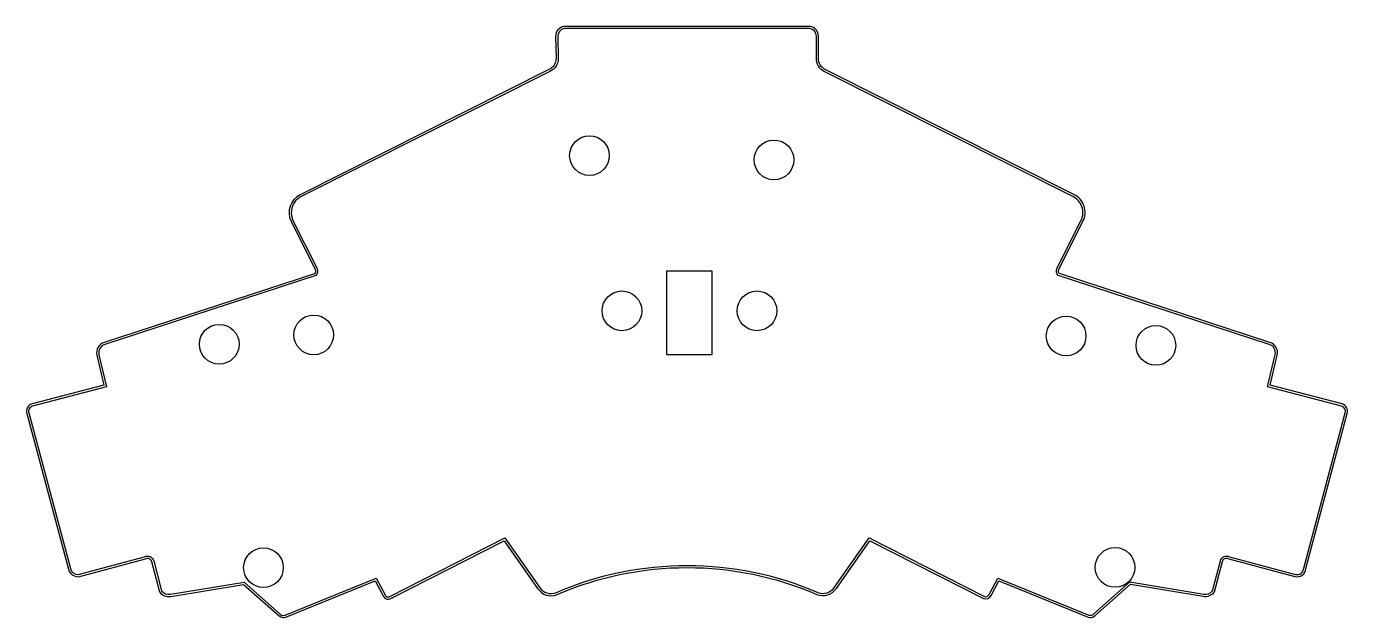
# Model space of a CAD drawing. Header units: millimetres. Extents: x -305 to 1, y -136 to 1.
import ezdxf

# ---------------------------------------------------------------- set-up
doc = ezdxf.new("R2010")
doc.units = ezdxf.units.MM
doc.layers.get('0').update_dxf_attribs({"linetype": 'CONTINUOUS'})

msp = doc.modelspace()

# ---------------------------------------------------------------- linework, layer by layer
for points in [[(-117.63, -129.23), (-109.86, -118.16), (-83.5, -131.59, 0.356652), (-81.76, -130.87), (-79.94, -127.46), (-59.25, -135.85, 0.277734), (-57.68, -135.6), (-49.43, -128.27), (-32.54, -131.05, 0.275827), (-29.94, -130.03), (-28.11, -122.95, -0.504076), (-26.66, -122.37), (-11.3, -126.46, 0.477747), (-8.77, -124.62), (0.85, -88.67, 0.405362), (-0.38, -86.48), (-17.06, -82.13), (-15.4, -75.18, 0.394072), (-17.09, -72.22), (-65.9, -56.28, -0.306517), (-66.03, -55.33), (-60.44, -44.15, 0.418237), (-62.54, -37.98), (-120.19, -9.03, -0.291636), (-121.77, -6.38), (-121.77, -1.29, 0.366307), (-123.7, 0.98), (-180.81, 0.98, 0.371041), (-182.72, -1.33), (-182.62, -6.44, -0.305441), (-184.29, -9.03), (-241.97, -38, 0.409165), (-244.07, -44.16), (-238.48, -55.34, -0.306517), (-238.6, -56.3), (-287.42, -72.23, 0.386707), (-289.1, -75.18), (-287.45, -82.14), (-304.11, -86.49, 0.426794), (-305.35, -88.7), (-295.7, -124.75, 0.348556), (-293.33, -126.51), (-277.85, -122.38, -0.504076), (-276.4, -122.96), (-274.56, -130.04, 0.275827), (-271.96, -131.06), (-255.08, -128.28), (-246.82, -135.61, 0.277735), (-245.26, -135.86), (-224.57, -127.47), (-222.8, -130.78, 0.456791), (-220.91, -131.55), (-194.65, -118.17), (-186.89, -129.21, 0.370601), (-182.35, -130.62, -0.207232), (-122.13, -130.64, 0.339241)], [(-62.77, -38.43), (-120.42, -9.48, -0.291015), (-122.27, -6.37), (-122.27, -1.29, 0.360159), (-123.74, 0.48), (-180.77, 0.48, 0.364735), (-182.22, -1.32), (-182.12, -6.43, -0.30413), (-184.07, -9.48), (-241.74, -38.45, 0.408899), (-243.62, -43.94), (-238.03, -55.12, -0.33693), (-238.33, -56.74), (-287.27, -72.71, 0.386278), (-288.62, -75.07), (-286.85, -82.5), (-303.98, -86.97, 0.428749), (-304.86, -88.56), (-295.22, -124.62, 0.340488), (-293.4, -126.01), (-278.04, -121.91, -0.487098), (-275.91, -122.84), (-274.1, -129.81, 0.264063), (-272.05, -130.57), (-254.93, -127.75), (-246.49, -135.23, 0.276123), (-245.44, -135.4), (-224.34, -126.84), (-222.34, -130.59, 0.469576), (-221.13, -131.11), (-194.49, -117.53), (-186.47, -128.94, 0.371751), (-182.55, -130.16, -0.207179), (-121.94, -130.17, 0.338064), (-118.04, -128.94), (-110.02, -117.52), (-83.31, -131.13, 0.345038), (-82.2, -130.63), (-80.17, -126.83), (-59.06, -135.38, 0.276122), (-58.01, -135.22), (-49.58, -127.73), (-32.46, -130.56, 0.264063), (-30.4, -129.8), (-28.59, -122.83, -0.487098), (-26.46, -121.9), (-11.17, -125.98, 0.487879), (-9.27, -124.54), (0.36, -88.54, 0.403468), (-0.51, -86.96), (-17.66, -82.49), (-15.89, -75.06, 0.394508), (-17.24, -72.69), (-66.17, -56.72, -0.33693), (-66.48, -55.11), (-60.89, -43.93, 0.418508)]]:
    msp.add_lwpolyline(points, format="xyb", close=True)
msp.add_lwpolyline([(-146.39, -74.99), (-146.39, -55.73), (-156.99, -55.73), (-156.99, -74.99)], close=True)
for centre in [(-174.87, -28.94), (-174.87, -28.94), (-132.09, -29.94), (-132.09, -29.94), (-167.35, -64.91), (-167.35, -64.91), (-136.03, -64.91), (-136.03, -64.91), (-238.81, -70.48), (-238.81, -70.48), (-64.35, -70.74), (-64.35, -70.74), (-260.71, -72.65), (-260.71, -72.65), (-43.54, -72.91), (-43.54, -72.91), (-250.46, -124.41), (-250.46, -124.41), (-53.01, -124.35), (-53.01, -124.35)]:
    msp.add_circle(centre, 4.6)

doc.saveas('drawing.dxf')
